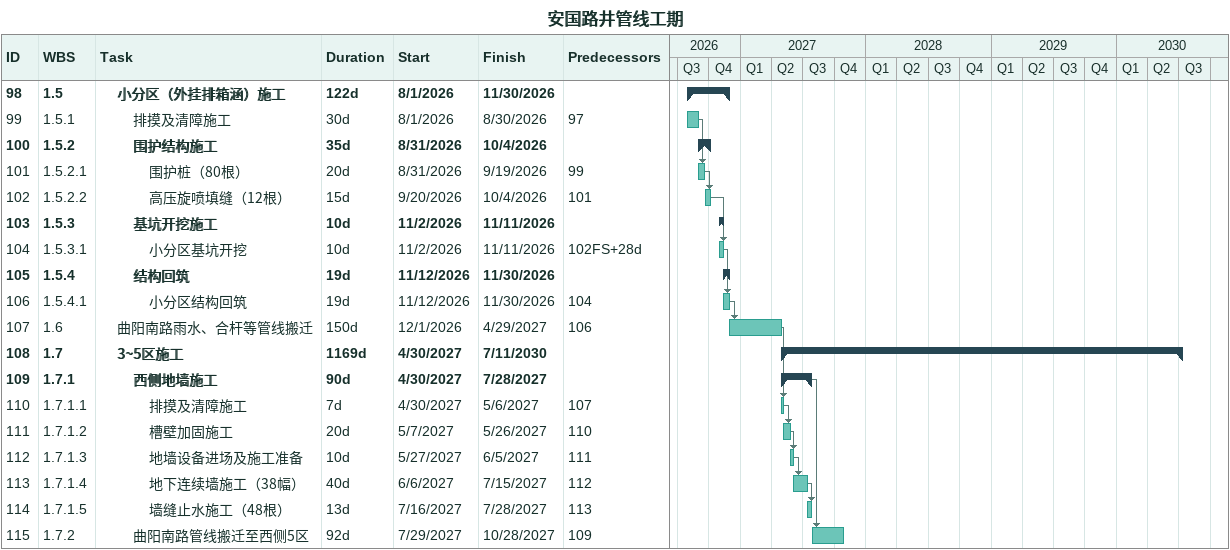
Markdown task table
安国路井管线工期

| ID | WBS | Task | Duration | Start | Finish | Predecessors |
|---|---|---|---|---|---|---|
| 98 | 1.5 | **小分区（外挂排箱涵）施工** | 122d | 2026-08-01 | 2026-11-30 |  |
| 99 | 1.5.1 | 排摸及清障施工 | 30d | 2026-08-01 | 2026-08-30 | 97 |
| 100 | 1.5.2 | **围护结构施工** | 35d | 2026-08-31 | 2026-10-04 |  |
| 101 | 1.5.2.1 | 围护桩（80根） | 20d | 2026-08-31 | 2026-09-19 | 99 |
| 102 | 1.5.2.2 | 高压旋喷填缝（12根） | 15d | 2026-09-20 | 2026-10-04 | 101 |
| 103 | 1.5.3 | **基坑开挖施工** | 10d | 2026-11-02 | 2026-11-11 |  |
| 104 | 1.5.3.1 | 小分区基坑开挖 | 10d | 2026-11-02 | 2026-11-11 | 102FS+28d |
| 105 | 1.5.4 | **结构回筑** | 19d | 2026-11-12 | 2026-11-30 |  |
| 106 | 1.5.4.1 | 小分区结构回筑 | 19d | 2026-11-12 | 2026-11-30 | 104 |
| 107 | 1.6 | 曲阳南路雨水、合杆等管线搬迁 | 150d | 2026-12-01 | 2027-04-29 | 106 |
| 108 | 1.7 | **3~5区施工** | 1169d | 2027-04-30 | 2030-07-11 |  |
| 109 | 1.7.1 | **西侧地墙施工** | 90d | 2027-04-30 | 2027-07-28 |  |
| 110 | 1.7.1.1 | 排摸及清障施工 | 7d | 2027-04-30 | 2027-05-06 | 107 |
| 111 | 1.7.1.2 | 槽壁加固施工 | 20d | 2027-05-07 | 2027-05-26 | 110 |
| 112 | 1.7.1.3 | 地墙设备进场及施工准备 | 10d | 2027-05-27 | 2027-06-05 | 111 |
| 113 | 1.7.1.4 | 地下连续墙施工（38幅） | 40d | 2027-06-06 | 2027-07-15 | 112 |
| 114 | 1.7.1.5 | 墙缝止水施工（48根） | 13d | 2027-07-16 | 2027-07-28 | 113 |
| 115 | 1.7.2 | 曲阳南路管线搬迁至西侧5区 | 92d | 2027-07-29 | 2027-10-28 | 109 |
